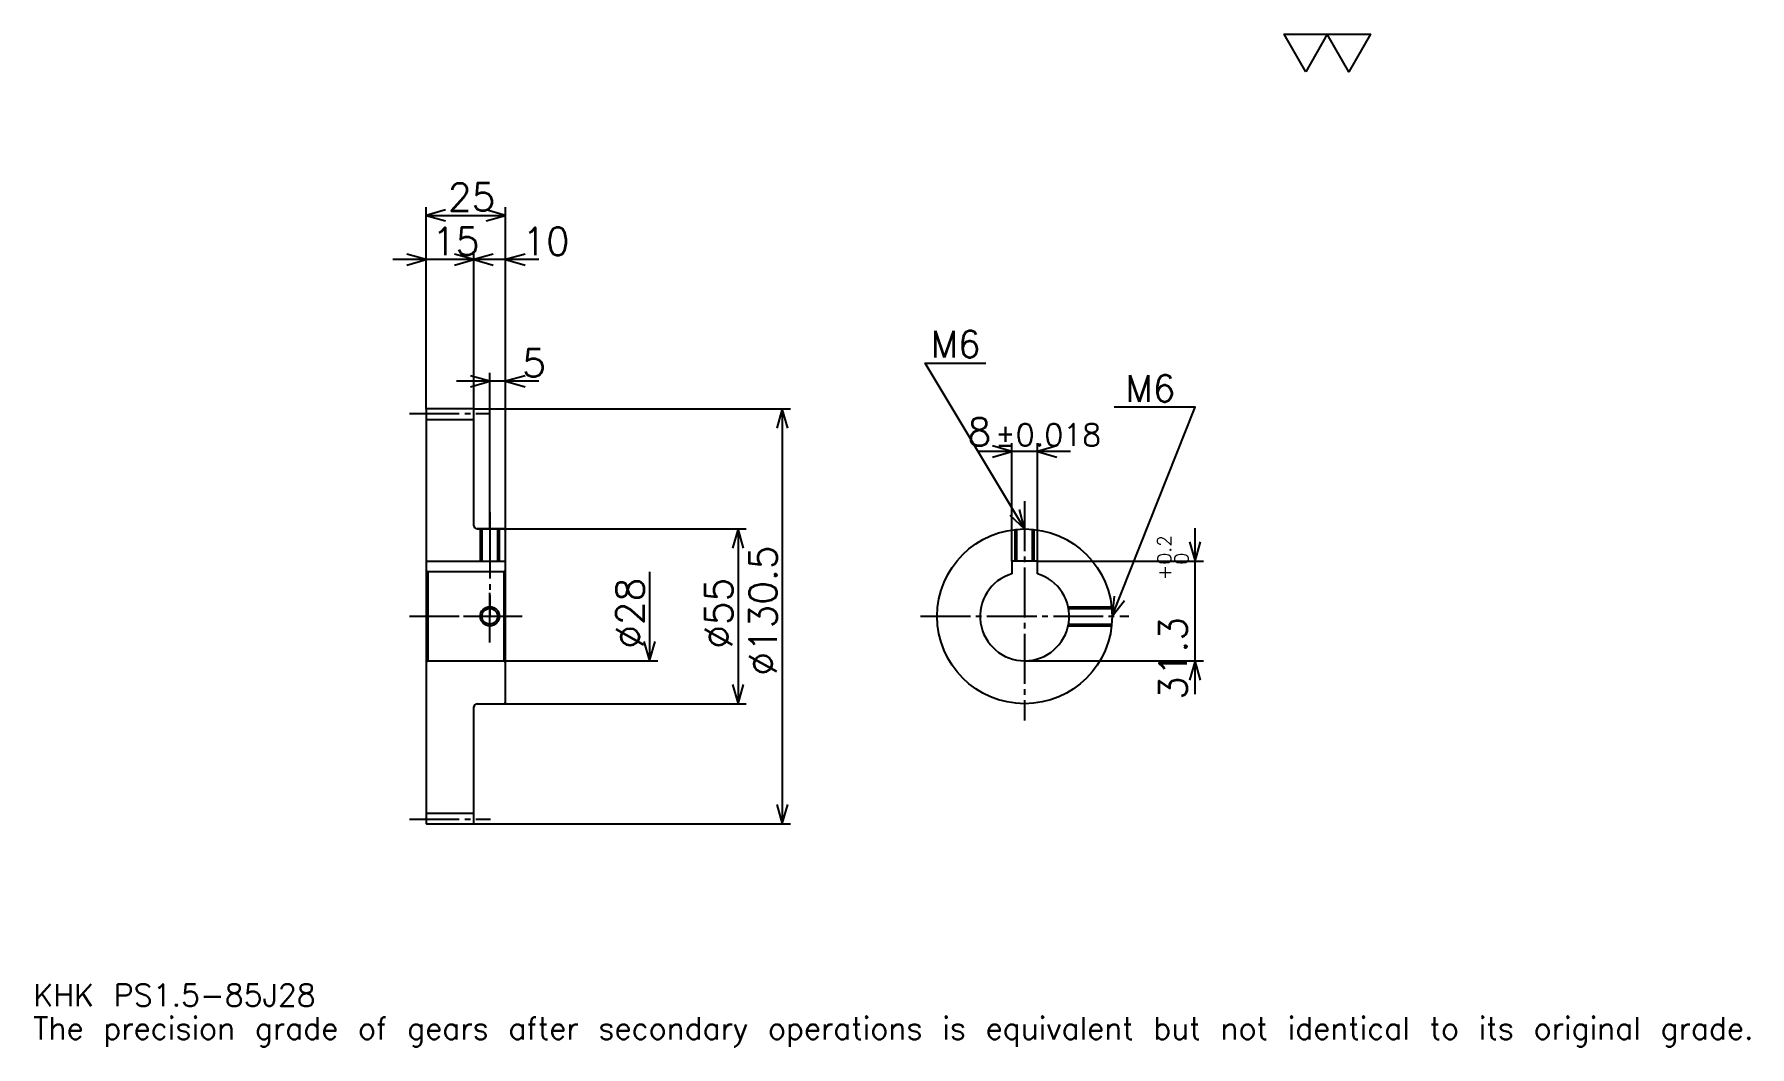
# Model space of a CAD drawing. Extents: x 18 to 557, y 6 to 325.
import ezdxf

# ---------------------------------------------------------------- set-up
doc = ezdxf.new("R2010")
doc.units = 0
doc.linetypes.add('DASHDOT', pattern=[20.869564, 15.652174, -1.73913, 1.73913, -1.73913])
doc.layers.get('0').update_dxf_attribs({"linetype": 'CONTINUOUS'})
doc.layers.add('DASHDOT', color=6, linetype='DASHDOT')
doc.styles.add('KANJI', font='TXT', dxfattribs={"bigfont": 'BIGFONT'})

msp = doc.modelspace()

# ---------------------------------------------------------------- linework, layer by layer
at = {"color": 5}
for p, q in [((140.869568, 206.989136), (140.869568, 270.467407)), ((165.869568, 206.989136), (165.869568, 270.467407)), ((140.869568, 267.858704), (165.869568, 267.858704)), ((166.304352, 253.945648), (130.434784, 253.945648)), ((176.304352, 253.945648), (145.434784, 253.945648)), ((155.869568, 206.989136), (155.869568, 256.554352)), ((160.869568, 206.989136), (160.869568, 218.293488)), ((176.304352, 215.684784), (150.434784, 215.684784)), ((140.869568, 206.88913), (140.869568, 206.989136)), ((155.769562, 206.989136), (165.869568, 206.989136)), ((155.869568, 206.88913), (155.869568, 206.989136)), ((160.869568, 169.239136), (160.869568, 206.989136)), ((160.869568, 169.239136), (160.869568, 206.989136)), ((165.869568, 206.989136), (255.434784, 206.989136)), ((165.869568, 168.739136), (165.869568, 206.989136)), ((252.82608, 206.989136), (252.82608, 76.489136)), ((325.021729, 159.039139), (325.021729, 196.195648)), ((333.021729, 159.039139), (333.021729, 196.195648)), ((343.456543, 193.58696), (314.586975, 193.58696)), ((156.869568, 169.239136), (165.869568, 169.239136)), ((165.869568, 169.239136), (241.521744, 169.239136)), ((238.913055, 169.239136), (238.913055, 114.239136)), ((382.608704, 117.304352), (382.608704, 169.473923)), ((333.021729, 159.039139), (385.217407, 159.039139)), ((211.08696, 155.739136), (211.08696, 127.739136)), ((165.869568, 127.739136), (213.695648, 127.739136)), ((329.021729, 127.739136), (385.217407, 127.739136)), ((156.869568, 114.239136), (165.869568, 114.239136)), ((165.869568, 114.239136), (241.521744, 114.239136)), ((155.769562, 76.489136), (165.869568, 76.489136)), ((165.869568, 76.489136), (255.434784, 76.489136))]:
    msp.add_line(p, q, dxfattribs=at)
at = {"color": 4}
for p, q in [((140.869568, 203.614136), (155.869568, 203.614136)), ((140.869568, 159.039139), (165.869568, 159.039139)), ((141.369568, 155.739136), (141.369568, 127.739136)), ((165.369568, 155.739136), (165.869568, 156.239136)), ((165.369568, 127.739136), (165.869568, 127.239136)), ((140.869568, 79.864136), (155.869568, 79.864136))]:
    msp.add_line(p, q, dxfattribs=at)
at = {"color": 7}
msp.add_lwpolyline([(417.391296, 313.043488), (410.608673, 324.800018), (437.739136, 324.800018), (430.956512, 313.043488), (424.17392, 324.800018), (417.391296, 313.043488)], dxfattribs=at)
at = {"color": 5}
for points in [[(146.956528, 269.597839), (140.869568, 267.858704), (146.956528, 266.119568)], [(159.782608, 266.119568), (165.869568, 267.858704), (159.782608, 269.597839)], [(134.782608, 252.206528), (140.869568, 253.945648), (134.782608, 255.684784)], [(149.782608, 252.206528), (155.869568, 253.945648), (149.782608, 255.684784)], [(161.956528, 255.684784), (155.869568, 253.945648), (161.956528, 252.206528)], [(171.956528, 255.684784), (165.869568, 253.945648), (171.956528, 252.206528)], [(329.021729, 169.239136), (297.717407, 221.413055), (316.847839, 221.413055)], [(154.782608, 213.945648), (160.869568, 215.684784), (154.782608, 217.42392)], [(171.956528, 217.42392), (165.869568, 215.684784), (171.956528, 213.945648)], [(254.565216, 200.902176), (252.82608, 206.989136), (251.08696, 200.902176)], [(356.521729, 141.739136), (382.608704, 207.5), (357.217407, 207.5)], [(318.934784, 191.847824), (325.021729, 193.58696), (318.934784, 195.326096)], [(339.108704, 195.326096), (333.021729, 193.58696), (339.108704, 191.847824)], [(324.398743, 173.563889), (329.021729, 169.239136), (327.381317, 175.353424)], [(240.652176, 163.152176), (238.913055, 169.239136), (237.17392, 163.152176)], [(380.869568, 165.126099), (382.608704, 159.039139), (384.347839, 165.126099)], [(357.149658, 148.038452), (356.521729, 141.739136), (360.382812, 146.755875)], [(209.347839, 133.826096), (211.08696, 127.739136), (212.82608, 133.826096)], [(384.347839, 121.652176), (382.608704, 127.739136), (380.869568, 121.652176)], [(237.17392, 120.326096), (238.913055, 114.239136), (240.652176, 120.326096)], [(251.08696, 82.576096), (252.82608, 76.489136), (254.565216, 82.576096)]]:
    msp.add_lwpolyline(points, dxfattribs=at)
at = {"color": 4}
for points in [[(155.869568, 170.239136), (155.869568, 206.88913), (155.769562, 206.989136), (140.969574, 206.989136), (140.869568, 206.88913), (140.869568, 127.239136)], [(156.869568, 114.239136), (165.369568, 114.239136), (165.869568, 114.739136), (165.869568, 168.739136), (165.369568, 169.239136), (156.869568, 169.239136)], [(157.869568, 169.239136), (157.869568, 159.039139)], [(158.409576, 169.239136), (158.409576, 159.039139)], [(163.329559, 169.239136), (163.329559, 159.039139)], [(163.869568, 169.239136), (163.869568, 159.039139)], [(326.021729, 159.039139), (326.021729, 169.075012)], [(326.561737, 159.039139), (326.561737, 169.128891)], [(331.48175, 159.039139), (331.48175, 169.128891)], [(332.021729, 159.039139), (332.021729, 169.075012)], [(333.021729, 155.155548), (333.021729, 159.039139), (325.021729, 159.039139), (325.021729, 155.155548)], [(140.869568, 127.239136), (141.369568, 127.739136), (165.369568, 127.739136), (165.369568, 155.739136), (141.369568, 155.739136), (140.869568, 156.239136)], [(342.696533, 144.739136), (356.357605, 144.739136)], [(342.803925, 144.199142), (356.411499, 144.199142)], [(342.696533, 138.739136), (356.357605, 138.739136)], [(342.803925, 139.279129), (356.411499, 139.279129)], [(140.869568, 127.239136), (140.869568, 76.589134), (140.969574, 76.489136), (155.769562, 76.489136), (155.869568, 76.589134), (155.869568, 113.239136)]]:
    msp.add_lwpolyline(points, dxfattribs=at)
for centre, radius in [((329.021729, 141.739136), 27.5), ((160.869568, 141.739136), 2.46)]:
    msp.add_circle(centre, radius, dxfattribs=at)
at = {"color": 7}
msp.add_circle((160.869568, 141.739136), 3, dxfattribs=at)
at = {"color": 4}
for centre, radius, start, end in [((156.869568, 170.239136), 1, 180, 270), ((329.021729, 141.739136), 14, 106.60154993, 73.39845007), ((156.869568, 113.239136), 1, 90, 180)]:
    msp.add_arc(centre, radius, start, end, dxfattribs=at)
at = {"layer": 'DASHDOT', "color": 7}
for p, q in [((135.652176, 205.489136), (161.08696, 205.489136)), ((329.021729, 177.934784), (329.021729, 109.021744)), ((160.869568, 169.239136), (160.869568, 141.739136)), ((135.652176, 141.739136), (171.08696, 141.739136)), ((296.304352, 141.739136), (361.739136, 141.739136)), ((135.652176, 77.989136), (161.08696, 77.989136))]:
    msp.add_line(p, q, dxfattribs=at)
for points in [[(160.869568, 174.456528), (160.869568, 153.821747)], [(160.869568, 133.521744), (160.869568, 149.956528)], [(152.652176, 141.739136), (169.08696, 141.739136)]]:
    msp.add_lwpolyline(points, dxfattribs=at)

# ---------------------------------------------------------------- texts
at = {"color": 7, "style": 'KANJI'}
for s, height, p in [('25', 8.695652, (147.717392, 269.25)), ('15', 8.695652, (142.717392, 255.33696)), ('10', 8.695652, (171.08696, 255.33696)), ('M6', 8.347826, (299.456543, 223.152176)), ('5', 8.695652, (171.08696, 217.07608)), ('M6', 8.347826, (360.695679, 209.239136)), ('8', 8.695652, (311.072205, 195.326096)), ('%%p0.018', 6.956522, (319.67981, 195.326096)), ('KHK PS1.5-85J28', 6.956522, (17.391304, 19.130434)), ('The precision grade of gears after secondary operations is equivalent but not identical to its original grade.', 6.956522, (17.391304, 8.695652))]:
    msp.add_text(s, height=height, dxfattribs=at).set_placement(p)
for s, height, p in [('%%c130.5', 8.695652, (251.08696, 123.04348)), ('0.2', 4.347826, (375.130432, 157.972504)), ('+', 4.347826, (375.130432, 153.102936)), ('0', 4.347826, (380.521729, 157.972504)), ('%%c28', 8.695652, (209.347839, 131.521744)), ('%%c55', 8.695652, (237.17392, 131.521744)), ('31.3', 8.695652, (380, 115.464714))]:
    msp.add_text(s, height=height, rotation=90, dxfattribs=at).set_placement(p)

doc.saveas('drawing.dxf')
